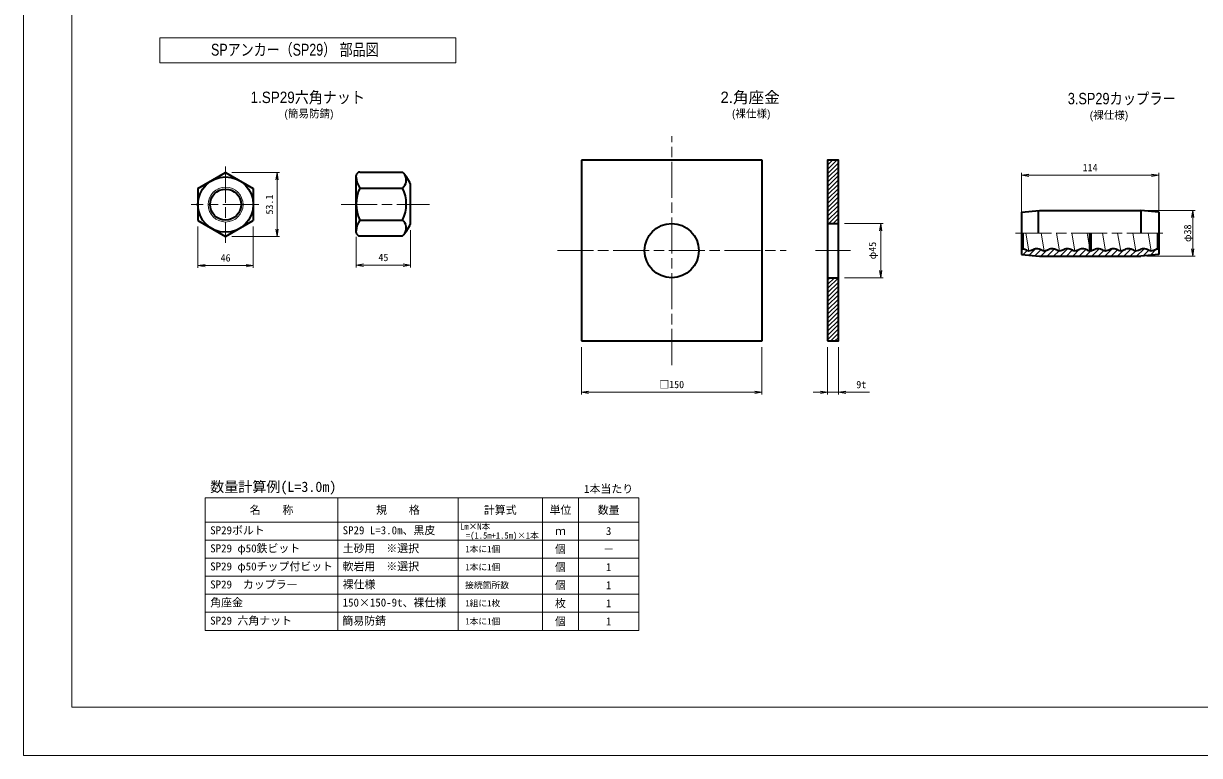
# Model space of a CAD drawing. Units: millimetres at full size, sheet at 1:2.5. Extents: x 4006 to 5686, y -945 to 258.
# Drawn here: x 4006 to 4983, y -930 to -322 of the extents above; entities that cross this region are included whole.
import ezdxf
from ezdxf.enums import TextEntityAlignment as Align

# ---------------------------------------------------------------- set-up
doc = ezdxf.new("R2010")
doc.units = ezdxf.units.MM
doc.header["$LTSCALE"] = 2.5
doc.linetypes.add('CHAIN', pattern=[18.5, 12, -1.5, 3.5, -1.5])
doc.linetypes.add('DASHED_SPACED', pattern=[12, 6, -6])
for name, color, linetype, lineweight in [('1外形線', 7, 'Continuous', 35), ('2細い実線', 3, 'Continuous', 20), ('3隠れ線', 2, 'DASHED_SPACED', 13), ('4中心線', 1, 'CHAIN', 15), ('6寸法線', 4, 'Continuous', 13), ('7 枠・タイトル', 7, 'Continuous', 13), ('8 数量表', 7, 'Continuous', 13)]:
    doc.layers.add(name, color=color, linetype=linetype, lineweight=lineweight)
doc.styles.add('ＭＳ ゴシック', font='')
doc.styles.add('ＭＳ Ｐゴシック', font='')
doc.styles.get('ＭＳ ゴシック').set_extended_font_data('MS Gothic')
doc.styles.get('ＭＳ Ｐゴシック').set_extended_font_data('MS PGothic')
pattern_1 = [(45, (4095.88, -1420.689), (-1.76777, 1.76777), [])]

# ---------------------------------------------------------------- blocks, each defined once
blk = doc.blocks.new('open_arrow')
at = {"color": 0, "linetype": 'Continuous', "lineweight": -2}
blk.add_lwpolyline([(7.5, 1.25), (0, 0), (7.5, -1.25)], dxfattribs=at)

msp = doc.modelspace()

# ---------------------------------------------------------------- hatches: boundary and pattern name
at = {"layer": '2細い実線'}
h = msp.add_hatch(dxfattribs=at)
h.set_pattern_fill('USER', color=256, style=0, pattern_type=2)
h.set_pattern_definition(pattern_1)
h.paths.add_polyline_path([(4682.678, -435.788), (4673.678, -435.788), (4673.678, -488.288), (4682.678, -488.288)])
h = msp.add_hatch(dxfattribs=at)
h.set_pattern_fill('USER', color=256, style=0, pattern_type=2)
h.set_pattern_definition([(45, (5094.355, -690.765), (-2.65165, 2.65165), [])])
h.paths.add_polyline_path([(4855.76, -515.39), (4849.68, -515.39), (4834.68, -513.89), (4834.68, -510.24), (4835.586, -509.334, -0.0505), (4836.749, -509.665), (4838.846, -510.5, 0.1917), (4842.914, -510.5), (4845.011, -509.665, -0.1917), (4849.449, -509.665), (4851.546, -510.5, 0.1917), (4855.614, -510.5), (4856.055, -510.324), (4857.711, -509.665, -0.1917), (4862.149, -509.665), (4864.246, -510.5, 0.1917), (4868.314, -510.5), (4870.411, -509.665, -0.08632), (4872.424, -509.243, -0.10366), (4874.849, -509.665), (4876.946, -510.5, 0.1917), (4881.014, -510.5), (4883.111, -509.665, -0.1917), (4887.549, -509.665), (4889.646, -510.5, 0.07207), (4891.18, -510.867), (4891.18, -508.39), (4892.18, -508.39), (4892.18, -510.867, 0.07207), (4893.714, -510.5), (4895.811, -509.665, -0.1917), (4900.249, -509.665), (4902.346, -510.5, 0.1917), (4906.414, -510.5), (4908.511, -509.665, -0.1917), (4912.949, -509.665), (4915.046, -510.5, 0.1917), (4919.114, -510.5), (4921.211, -509.665, -0.1917), (4925.649, -509.665), (4927.746, -510.5, 0.1917), (4931.814, -510.5), (4933.911, -509.665, -0.1917), (4938.349, -509.665), (4940.446, -510.5, 0.1917), (4944.514, -510.5), (4946.611, -509.665, -0.0505), (4947.774, -509.334), (4948.68, -510.24), (4948.68, -513.89), (4933.68, -515.39), (4873.19, -515.39)])
h = msp.add_hatch(dxfattribs=at)
h.set_pattern_fill('USER', color=256, style=0, pattern_type=2)
h.set_pattern_definition(pattern_1)
h.paths.add_polyline_path([(4682.678, -533.288), (4673.678, -533.288), (4673.678, -585.788), (4682.678, -585.788)])

# ---------------------------------------------------------------- linework, layer by layer
at = {"layer": '1外形線'}
for p, q in [((4619.157, -435.788), (4469.157, -435.788)), ((4469.157, -435.788), (4469.157, -585.788)), ((4619.157, -585.788), (4619.157, -435.788)), ((4150.562, -459.277), (4173.562, -445.998)), ((4173.562, -445.998), (4196.562, -459.277)), ((4282.141, -495.659), (4282.141, -448.559)), ((4285.141, -445.559), (4320.641, -445.559)), ((4285.141, -458.834), (4320.641, -458.834)), ((4327.141, -488.653), (4327.141, -455.564)), ((4150.562, -459.277), (4150.562, -485.819)), ((4196.562, -459.277), (4196.562, -485.819)), ((4834.68, -478.89), (4849.68, -477.39)), ((4848.647, -477.329), (4848.647, -496.46)), ((4849.68, -477.39), (4933.68, -477.39)), ((4933.68, -477.39), (4933.68, -496.39)), ((4948.68, -478.89), (4933.68, -477.39)), ((4150.562, -485.819), (4173.562, -499.098)), ((4173.562, -499.098), (4196.562, -485.819)), ((4285.141, -485.384), (4320.641, -485.384)), ((4673.678, -488.288), (4682.678, -488.288)), ((4834.68, -478.89), (4834.68, -513.89)), ((4948.68, -478.89), (4948.68, -513.89)), ((4835.68, -496.39), (4835.68, -509.351)), ((4891.18, -496.39), (4891.18, -510.867)), ((4892.18, -496.39), (4892.18, -510.867)), ((4947.68, -496.39), (4947.68, -509.351)), ((4285.141, -498.659), (4320.641, -498.659)), ((4835.68, -509.24), (4834.68, -510.24)), ((4834.68, -513.89), (4849.68, -515.39)), ((4838.846, -510.5), (4836.749, -509.665)), ((4842.914, -510.5), (4845.011, -509.665)), ((4851.546, -510.5), (4849.449, -509.665)), ((4849.68, -515.39), (4933.68, -515.39)), ((4855.614, -510.5), (4857.711, -509.665)), ((4864.246, -510.5), (4862.149, -509.665)), ((4868.314, -510.5), (4870.411, -509.665)), ((4876.946, -510.5), (4874.849, -509.665)), ((4881.014, -510.5), (4883.111, -509.665)), ((4889.646, -510.5), (4887.549, -509.665)), ((4891.18, -508.39), (4892.18, -508.39)), ((4893.714, -510.5), (4895.811, -509.665)), ((4902.346, -510.5), (4900.249, -509.665)), ((4906.414, -510.5), (4908.511, -509.665)), ((4915.046, -510.5), (4912.949, -509.665)), ((4919.114, -510.5), (4921.211, -509.665)), ((4927.746, -510.5), (4925.649, -509.665)), ((4931.814, -510.5), (4933.911, -509.665)), ((4948.68, -513.89), (4933.68, -515.39)), ((4940.446, -510.5), (4938.349, -509.665)), ((4944.514, -510.5), (4946.611, -509.665)), ((4947.68, -509.24), (4948.68, -510.24)), ((4673.678, -533.288), (4682.678, -533.288)), ((4469.157, -585.788), (4619.157, -585.788))]:
    msp.add_line(p, q, dxfattribs=at)
msp.add_lwpolyline([(4673.678, -585.788), (4682.678, -585.788), (4682.678, -435.788), (4673.678, -435.788)], close=True, dxfattribs=at)
for centre, radius in [((4173.562, -472.548), 22.993), ((4173.562, -472.548), 12.85), ((4544.157, -510.788), 22.5)]:
    msp.add_circle(centre, radius, dxfattribs=at)
for centre, radius, start, end in [((4285.141, -448.559), 3, 90, 180), ((4290.722, -472.109), 40, 24.43173, 41.58647), ((4314.779, -452.196), 8.855, 311.44966, 30.68165), ((4297.141, -449.834), 15, 180, 216.8699), ((4313.012, -472.109), 30.871, 154.53143, 205.46857), ((4292.77, -472.109), 30.871, 334.53143, 25.46857), ((4297.141, -494.384), 15, 143.1301, 180), ((4314.779, -492.021), 8.855, 329.31797, 48.55029), ((4285.141, -495.659), 3, 180, 270), ((4290.722, -472.109), 40, 318.41353, 335.56827), ((4834.53, -515.24), 6, 68.29614, 78.94994), ((4840.88, -505.39), 5.5, 248.29614, 291.70386), ((4847.23, -515.24), 6, 68.29614, 111.70386), ((4853.58, -505.39), 5.5, 248.29614, 291.70386), ((4859.93, -515.24), 6, 68.29614, 111.70386), ((4866.28, -505.39), 5.5, 248.29614, 291.70386), ((4872.63, -515.24), 6, 68.29614, 111.70386), ((4878.98, -505.39), 5.5, 248.29614, 291.70386), ((4885.33, -515.24), 6, 68.29614, 111.70386), ((4891.68, -505.39), 5.5, 248.29614, 264.78409), ((4891.68, -505.39), 5.5, 275.21591, 291.70386), ((4898.03, -515.24), 6, 68.29614, 111.70386), ((4904.38, -505.39), 5.5, 248.29614, 291.70386), ((4910.73, -515.24), 6, 68.29614, 111.70386), ((4917.08, -505.39), 5.5, 248.29614, 291.70386), ((4923.43, -515.24), 6, 68.29614, 111.70386), ((4929.78, -505.39), 5.5, 248.29614, 291.70386), ((4936.13, -515.24), 6, 68.29614, 111.70386), ((4942.48, -505.39), 5.5, 248.29614, 291.70386), ((4948.83, -515.24), 6, 101.05006, 111.70386)]:
    msp.add_arc(centre, radius, start, end, dxfattribs=at)
at = {"layer": '2細い実線'}
msp.add_circle((4173.562, -472.548), 14.5, dxfattribs=at)
at = {"layer": '3隠れ線'}
for p, q in [((4838.354, -496.39), (4840.88, -510.89)), ((4851.054, -496.39), (4853.58, -510.89)), ((4863.754, -496.39), (4866.28, -510.89)), ((4876.454, -496.39), (4878.98, -510.89)), ((4889.154, -496.39), (4891.18, -508.02)), ((4901.854, -496.39), (4904.38, -510.89)), ((4914.554, -496.39), (4917.08, -510.89)), ((4927.254, -496.39), (4929.78, -510.89)), ((4939.954, -496.39), (4942.48, -510.89))]:
    msp.add_line(p, q, dxfattribs=at)
at = {"layer": '4中心線'}
for p, q in [((4544.157, -605.788), (4544.157, -415.788)), ((4173.562, -441.091), (4173.562, -504.406)), ((4201.194, -472.548), (4145.094, -472.548)), ((4269.544, -472.548), (4342.989, -472.548)), ((4829.68, -496.39), (4953.68, -496.39)), ((4449.157, -510.788), (4639.157, -510.788)), ((4663.678, -510.788), (4692.678, -510.788))]:
    msp.add_line(p, q, dxfattribs=at)
at = {"layer": '6寸法線'}
for p, q in [((4178.642, -445.998), (4218.337, -445.998)), ((4216.337, -499.098), (4216.337, -445.998)), ((4834.68, -508.81), (4834.68, -446.24)), ((4834.68, -448.24), (4948.68, -448.24)), ((4948.68, -508.81), (4948.68, -446.24)), ((4938.76, -477.39), (4978.908, -477.39)), ((4976.908, -477.39), (4976.908, -515.39)), ((4687.758, -488.288), (4719.81, -488.288)), ((4717.81, -488.288), (4717.81, -533.288)), ((4150.562, -490.899), (4150.562, -525.221)), ((4196.562, -490.899), (4196.562, -525.221)), ((4327.141, -493.733), (4327.141, -524.872)), ((4178.642, -499.098), (4218.337, -499.098)), ((4282.141, -499.464), (4282.141, -524.872)), ((4938.76, -515.39), (4978.908, -515.39)), ((4150.562, -523.221), (4196.562, -523.221)), ((4282.141, -522.872), (4327.141, -522.872)), ((4687.758, -533.288), (4719.81, -533.288)), ((4469.087, -590.868), (4469.087, -630.421)), ((4619.087, -590.868), (4619.087, -630.421)), ((4673.678, -590.868), (4673.678, -630.421)), ((4682.678, -590.868), (4682.678, -630.421)), ((4469.087, -628.421), (4619.087, -628.421)), ((4661.678, -628.421), (4708.485, -628.421))]:
    msp.add_line(p, q, dxfattribs=at)
at = {"layer": '7 枠・タイトル'}
for p, q in [((4005.728, 257.966), (4005.728, -930.034)), ((4045.728, 217.966), (4045.728, -890.034)), ((4118.864, -354.908), (4118.864, -334.109)), ((4118.864, -334.109), (4364.793, -334.109)), ((4364.793, -354.908), (4364.793, -334.109)), ((4118.864, -354.908), (4364.793, -354.908)), ((4045.728, -890.034), (5645.728, -890.034)), ((4005.728, -930.034), (5685.728, -930.034))]:
    msp.add_line(p, q, dxfattribs=at)
at = {"layer": '8 数量表'}
for p, q in [((4156.736, -716.16), (4516.736, -716.16)), ((4156.736, -716.16), (4156.736, -826.16)), ((4266.736, -716.16), (4266.736, -826.16)), ((4366.736, -716.16), (4366.736, -826.16)), ((4436.736, -716.16), (4436.736, -826.16)), ((4466.736, -716.16), (4466.736, -826.16)), ((4516.736, -716.16), (4516.736, -826.16)), ((4156.736, -736.16), (4516.736, -736.16)), ((4156.736, -751.16), (4516.736, -751.16)), ((4156.736, -766.16), (4516.736, -766.16)), ((4156.736, -766.16), (4516.736, -766.16)), ((4156.736, -781.16), (4516.736, -781.16)), ((4156.736, -796.16), (4516.736, -796.16)), ((4156.736, -811.16), (4516.736, -811.16)), ((4156.736, -826.16), (4516.736, -826.16))]:
    msp.add_line(p, q, dxfattribs=at)

# ---------------------------------------------------------------- block references
at = {"layer": '6寸法線', "xscale": 0.8, "yscale": 0.8}
for p, rotation in [((4216.337, -445.998), 270), ((4948.68, -448.24), 180), ((4976.908, -477.39), 270), ((4717.81, -488.288), 270), ((4216.337, -499.098), 90), ((4976.908, -515.39), 90), ((4196.562, -523.221), 180), ((4327.141, -522.872), 180), ((4717.81, -533.288), 90), ((4619.087, -628.421), 180), ((4673.678, -628.421), 180)]:
    msp.add_blockref('open_arrow', p, dxfattribs=dict(at, rotation=rotation))
for p in [(4834.68, -448.24), (4150.562, -523.221), (4282.141, -522.872), (4469.087, -628.421), (4682.678, -628.421)]:
    msp.add_blockref('open_arrow', p, dxfattribs=at)

# ---------------------------------------------------------------- texts
at = {"layer": '6寸法線', "style": 'ＭＳ ゴシック'}
for s, p in [('114', (4891.68, -441.84)), ('46', (4173.562, -516.821)), ('45', (4304.641, -516.472)), ('□150', (4544.087, -621.956)), ('9t', (4701.581, -622.021))]:
    msp.add_text(s, height=6.076, dxfattribs=at).set_placement(p, align=Align.MIDDLE_CENTER)
for s, p in [('53.1', (4209.937, -472.548)), ('φ38', (4972.588, -496.39)), ('φ45', (4710.89, -510.788))]:
    msp.add_text(s, height=6.076, rotation=90, dxfattribs=at).set_placement(p, align=Align.MIDDLE_CENTER)
at = {"layer": '7 枠・タイトル', "style": 'ＭＳ Ｐゴシック', "width": 0.8}
msp.add_text('SPアンカー（SP29） 部品図', height=9.897, dxfattribs=at).set_placement((4161.47, -351.894), align=Align.BOTTOM_LEFT)
at = {"layer": '7 枠・タイトル', "style": 'ＭＳ Ｐゴシック'}
for s, width, p in [('1.SP29六角ナット', 0.9, (4289.336, -383.531)), ('3.SP29カップラー', 0.85, (4962.881, -384.553))]:
    msp.add_text(s, height=9.501, dxfattribs=dict(at, width=width)).set_placement(p, align=Align.MIDDLE_RIGHT)
msp.add_text('2.角座金', height=9.501, dxfattribs=at).set_placement((4633.892, -383.531), align=Align.MIDDLE_RIGHT)
for s, p in [('(簡易防錆)', (4242.833, -397.002)), ('(裸仕様)', (4610.173, -397.002)), ('(裸仕様)', (4907.363, -398.275))]:
    msp.add_text(s, height=6.433, dxfattribs=at).set_placement(p, align=Align.MIDDLE_CENTER)
at = {"layer": '8 数量表', "style": 'ＭＳ ゴシック'}
for s, height, p in [('数量計算例(L=3.0m)', 8.545, (4160.809, -713.723)), ('SP29ボルト', 6.646, (4160.809, -748.359)), ('SP29 L=3.0m、黒皮', 6.646, (4270.809, -748.359)), ('SP29 φ50鉄ビット', 6.646, (4160.809, -763.359)), ('土砂用\u3000※選択', 6.646, (4270.809, -763.359)), ('SP29 φ50チップ付ビット', 6.646, (4160.809, -778.359)), ('軟岩用\u3000※選択', 6.646, (4270.809, -778.359)), ('SP29\u3000カップラ―', 6.646, (4160.809, -793.359)), ('裸仕様', 6.646, (4270.809, -793.359)), ('角座金', 6.646, (4160.809, -808.359)), ('150×150-9t、裸仕様', 6.646, (4270.809, -808.359)), ('SP29 六角ナット', 6.646, (4160.809, -823.359)), ('簡易防錆', 6.646, (4270.518, -823.557))]:
    msp.add_text(s, height=height, dxfattribs=at).set_placement(p, align=Align.BOTTOM_LEFT)
for s, height, p in [('1本当たり', 6.646, (4491.736, -708.66)), ('名\u3000  称', 6.646, (4211.736, -726.16)), ('規\u3000\u3000格', 6.646, (4316.736, -726.16)), ('計算式', 6.646, (4401.736, -726.16)), ('単位', 6.646, (4451.736, -726.16)), ('数量', 6.646, (4491.736, -726.16)), ('ｍ', 6.646, (4451.736, -743.66)), ('3', 6.646, (4491.736, -743.66)), (' =(1.5m+1.5m)×1本', 5.222, (4401.736, -747.332)), ('個', 6.646, (4451.736, -758.66)), ('－', 6.646, (4491.736, -758.66)), ('個', 6.646, (4451.736, -773.66)), ('1', 6.646, (4491.736, -773.66)), ('個', 6.646, (4451.736, -788.66)), ('1', 6.646, (4491.736, -788.66)), ('枚', 6.646, (4451.736, -803.66)), ('1', 6.646, (4491.736, -803.66)), ('個', 6.646, (4451.736, -818.66)), ('1', 6.646, (4491.736, -818.66))]:
    msp.add_text(s, height=height, dxfattribs=at).set_placement(p, align=Align.MIDDLE_CENTER)
for s, p in [('Lm×N本', (4393.449, -739.832)), ('1本に1個', (4401.736, -758.66)), ('1本に1個', (4401.736, -773.66)), ('接続箇所数', (4409.042, -788.66)), ('1組に1枚', (4401.736, -803.66)), ('1本に1個', (4401.736, -818.66))]:
    msp.add_text(s, height=5.222, dxfattribs=at).set_placement(p, align=Align.MIDDLE_RIGHT)

doc.saveas('drawing.dxf')
